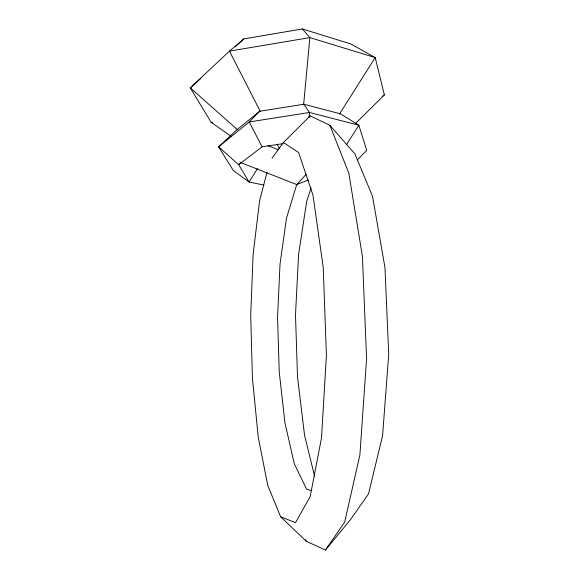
<?xml version="1.0" encoding="UTF-8"?>
<svg xmlns="http://www.w3.org/2000/svg" width="579" height="579" viewBox="0 0 579 579"><rect width="100%" height="100%" fill="white"/><g stroke="black" fill="none" stroke-linecap="round" stroke-linejoin="round"><path stroke-width="0.87" d="M303.606 104.9L309.866 37.606L302.412 28.95L243.831 38.887L229.458 51.126L190.288 87.842L211.111 122.263L230.97 136.188M309.07 116.929L309.497 112.492L303.888 104.249L259.66 111.255L236.572 130.072L218.594 146.827L233.265 170.487L249.071 182.03L263.792 185.056M266.999 172.303L259.587 200.862L253.11 254.485L250.714 315.432L252.422 378.044L258.183 436.776L267.766 485.441L280.612 516.736L306.269 541.264L325.398 550.05L350.44 519.689L368.548 493.815L382.581 435.654L388.712 354.182L384.977 267.607L372.529 196.295L354.898 153.891L329.871 125.281L310.192 115.887L283.421 142.506L271.992 158.205M311.111 187.806L306.653 201.492L298.561 254.586L295.5 314.969L297.512 376.987L304.54 435.119L314.592 476.213M257.431 168.677L249.071 182.03L238.671 164.711L218.594 146.827L249.223 121.959L259.66 111.255M339.446 114.099L375.206 57.582L350.693 43.91L302.412 28.95M346.727 144.28L358.857 125.223L340.495 113.846L303.888 104.249M325.398 550.05L344.679 522.077L359.885 455.014L366.579 358.893L362.425 256.381L348.797 173.078L329.871 125.281M309.121 117.32L310.192 115.887M306.132 174.315L296.651 184.795L286.489 218.16L280.012 264.256L277.565 317.234L279.223 371.761L284.904 422.532L294.306 463.851L306.747 489.393L311.734 490.579M357.265 160.021L366.717 150.453L358.857 125.223L309.497 112.492L249.223 121.959L262.099 146.834L283.167 143.614M355.484 123.537L384.362 94.905L375.206 57.582L309.866 37.606L229.458 51.126L260.275 111.378M241.219 162.286L238.671 164.711L262.099 146.834M235.277 46.892L243.831 38.887M200.92 78.397L190.288 87.842L237.614 129.855M382.183 96.469L384.362 94.905M308.361 180.069L296.629 184.556L240.965 162.692M211.111 122.263L212.848 122.676M268.048 145.734L278.123 149.715M280.612 516.736L295.493 522.656L310.17 496.659L321.511 437.883L326.404 355.361L323.248 267.643L313.022 195.42L298.641 152.559L283.421 142.506M277.124 144.309L279.179 148.325M305.546 539.628L306.269 541.264"/></g></svg>
